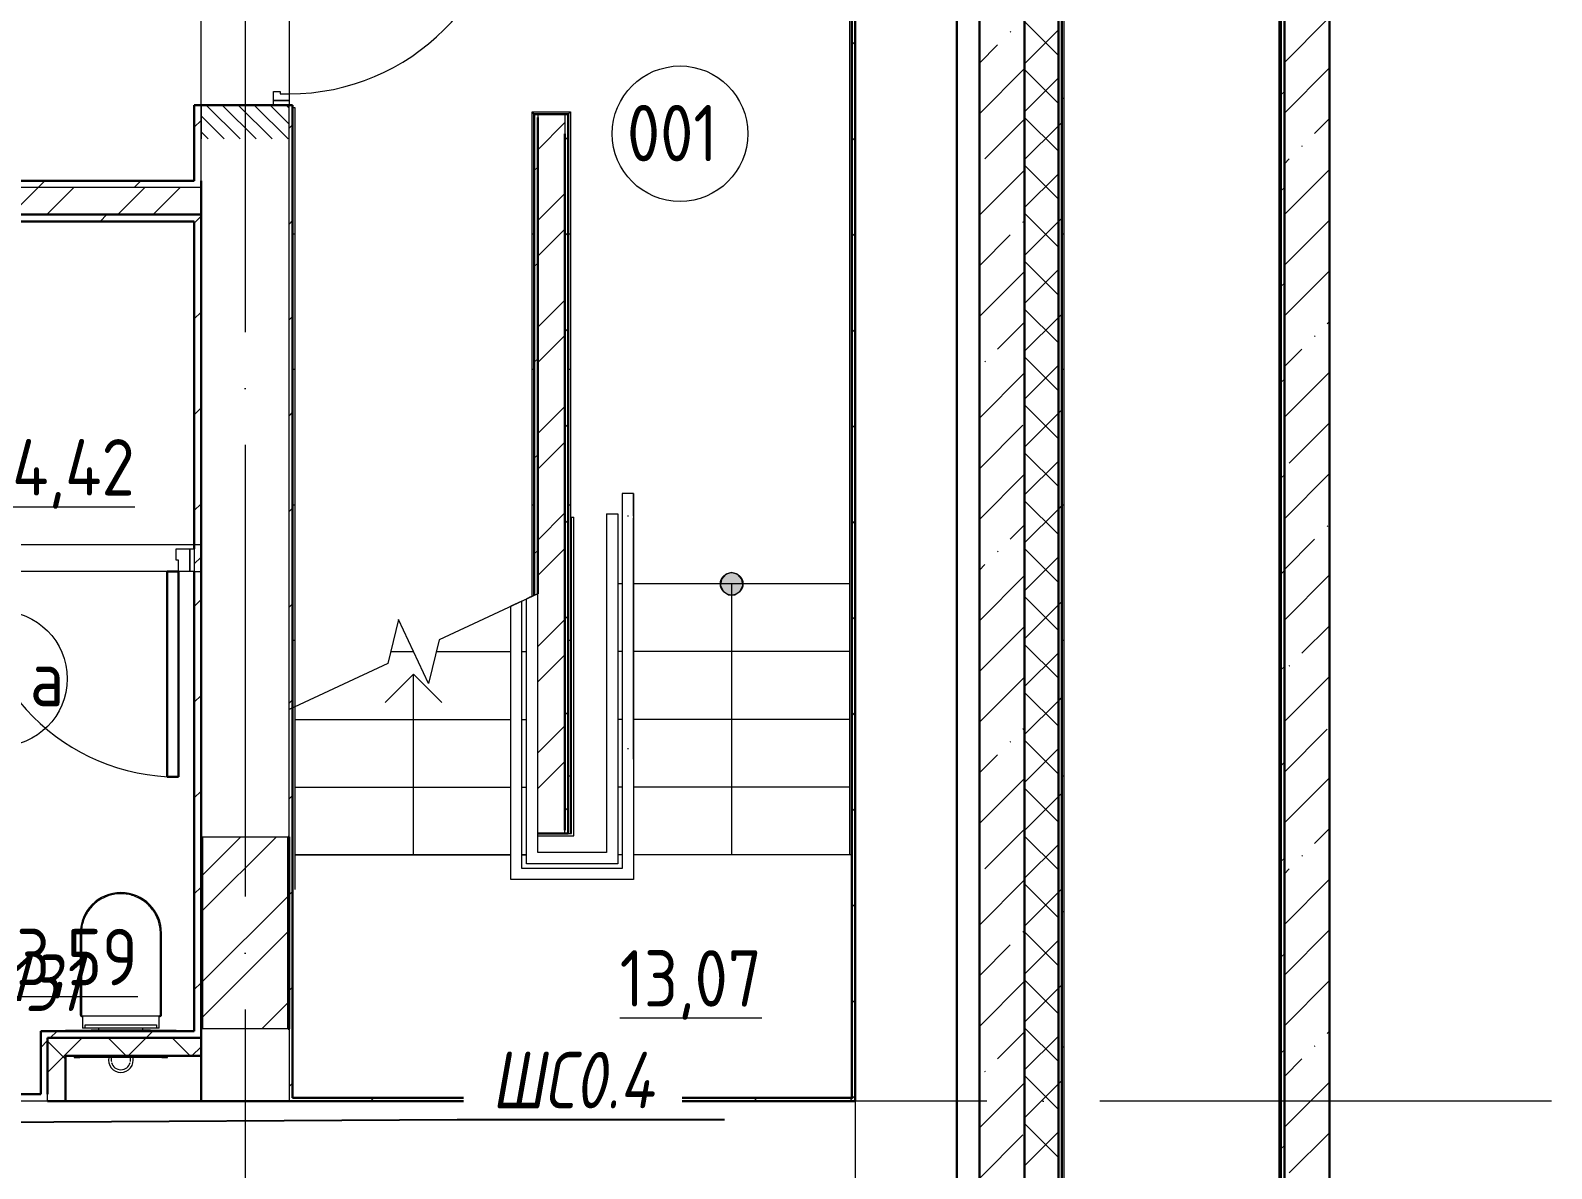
# Model space of a CAD drawing. Header units: millimetres. Extents: x -259793 to 1187961, y -549744 to 43070.
# Drawn here: x -181117 to -174384, y 14263 to 19303 of the extents above; entities that cross this region are included whole.
import ezdxf
from ezdxf import colors
from ezdxf.entities.mleader import LeaderData, LeaderLine
from ezdxf.enums import TextEntityAlignment as Align
from ezdxf.math import Vec2, Vec3

# ---------------------------------------------------------------- set-up
doc = ezdxf.new("R2010")
doc.units = ezdxf.units.MM
doc.linetypes.add('ADSK_Линия сетки', pattern=[25, 20, -2.5, 0, -2.5])
doc.linetypes.add('ADSK_Штриховая_ш2 п1_5', pattern=[4.5, 3, -1.5])
for name, color, linetype, lineweight in [('RC-Выноски', 7, 'Continuous', 0), ('RC-Прочее_оборудование', 5, 'Continuous', 30), ('Двери', 252, 'Continuous', 9), ('Лестницы', 252, 'Continuous', 9), ('Марки помещений', 252, 'Continuous', 20), ('Ограждение', 252, 'Continuous', 9), ('Оси', 252, 'Continuous', 9), ('Перекрытие', 252, 'Continuous', 18), ('Сантехника', 252, 'Continuous', 9), ('Стены внутренние', 7, 'Continuous', 18), ('Стены наружные', 7, 'Continuous', 18), ('Стены штриховка', 7, 'Continuous', 9), ('Стрелки вверх', 7, 'Continuous', 18)]:
    doc.layers.add(name, color=color, linetype=linetype, lineweight=lineweight)
doc.layers.add('RC-Позиционные_обозначения', color=7, linetype='Continuous')
doc.styles.add('GOST Common_2', font='', dxfattribs={"width": 0.9, "height": 250})
doc.styles.add('ISOCPEUR', font='isocpeur.ttf', dxfattribs={"width": 0.9, "height": 350})
doc.styles.add('RubezhCAD', font='', dxfattribs={"oblique": 10})
doc.styles.get("Standard").update_dxf_attribs({"font": ''})
doc.styles.get('GOST Common_2').set_extended_font_data('GOST type B')
doc.styles.get('RubezhCAD').set_extended_font_data('GOST type A')
doc.styles.get('Standard').set_extended_font_data('GOST type B')
pattern_1 = [(0, (-204731, -798.36), (0, 600), []), (90, (-204731, -798.36), (-600, 4e-14), [])]

# ---------------------------------------------------------------- blocks, each defined once
blk = doc.blocks.new('RC-UGO-AM-01')
at = {"layer": 'RC-Прочее_оборудование'}
blk.add_point((0, 0), dxfattribs=at)
blk.add_attdef('PSTN', text='', height=2.5, dxfattribs=at).set_placement((2.323, 2.403), align=Align.BOTTOM_LEFT)
blk.add_wipeout([(4.993, 2.499), (4.993, -2.499), (-4.993, -2.499), (-4.987, 2.499)]).dxf.layer = 'RC-Прочее_оборудование'
blk.add_wipeout([(-4.993, -2.499), (-4.993, 2.499), (4.993, 2.499), (4.993, -2.499)]).dxf.layer = 'RC-Прочее_оборудование'
blk.add_lwpolyline([(-4.993, 2.499), (4.993, 2.499), (4.993, -2.499), (-4.993, -2.499), (-4.993, 2.499)], close=True, dxfattribs=at)
blk.add_lwpolyline([(-4.993, 2.499), (-4.987, 2.499)], dxfattribs=at)
blk.add_lwpolyline([(-4.993, 2.499), (-4.987, 2.499)], dxfattribs=at)
at = {"layer": 'RC-Прочее_оборудование', "ltscale": 100, "style": 'ISOCPEUR', "width": 0.9}
blk.add_text('АМ-1', height=2.5, dxfattribs=at).set_placement((0, 0), align=Align.MIDDLE)
blk = doc.blocks.new('подвал')
at = {"layer": 'Двери', "lineweight": 18, "true_color": 0x636466}
h = blk.add_hatch(dxfattribs=at)
h.set_pattern_fill('FP_1', color=251, angle=-90, style=0, pattern_type=2)
h.set_pattern_definition([(315, (-180166.95, 19506.906), (35.3553, 35.3553), [])])
h.paths.add_polyline_path([(-179972, 18821.9), (-179972, 18971.9), (-180362, 18971.9), (-180362, 18821.9)])
h.paths.add_polyline_path([(-180362, 20041.9), (-179972, 20041.9), (-179972, 20191.9), (-180362, 20191.9)])
at = {"layer": 'Ограждение', "true_color": 0x636466}
h = blk.add_hatch(dxfattribs=at)
h.set_pattern_fill('FP_22', color=251, style=0, pattern_type=2)
h.set_pattern_definition(pattern_1)
h.paths.add_polyline_path([(-175582, 12376.9), (-175582, 22696.9), (-175592, 22686.9), (-175592, 12386.9)])
h = blk.add_hatch(dxfattribs=at)
h.set_pattern_fill('FP_22', color=251, style=0, pattern_type=2)
h.set_pattern_definition(pattern_1)
h.paths.add_polyline_path([(-176542, 13686.9), (-176542, 20561.9), (-176552, 20551.9), (-176552, 13696.9)])
h = blk.add_hatch(dxfattribs=at)
h.set_pattern_fill('FP_22', color=251, style=0, pattern_type=2)
h.set_pattern_definition(pattern_1)
h.paths.add_polyline_path([(-179957, 16302.4), (-179947, 16307.1), (-179947, 18961.9), (-179957, 18961.9), (-179957, 16307.1)])
h = blk.add_hatch(dxfattribs=at)
h.set_pattern_fill('FP_22', color=251, style=0, pattern_type=2)
h.set_pattern_definition(pattern_1)
h.paths.add_polyline_path([(-178897, 16796.7), (-178887, 16801.4), (-178887, 18932), (-178897, 18941.9), (-178897, 16802.7)])
h = blk.add_hatch(dxfattribs=at)
h.set_pattern_fill('FP_22', color=251, style=0, pattern_type=2)
h.set_pattern_definition(pattern_1)
h.paths.add_polyline_path([(-178727, 15746.9), (-178727, 18941.9), (-178737, 18931.9), (-178737, 15746.9)])
at = {"layer": 'Стрелки вверх', "true_color": 0x636466}
h = blk.add_hatch(color=251, dxfattribs=at)
edge = h.paths.add_edge_path()
edge.add_arc((-178013.4, 16851.9), 50, 0, 360)
blk.add_hatch(color=251, dxfattribs=at).paths.add_polyline_path([(-177999.3, 16803.9), (-177975.6, 16819.2), (-177963.9, 16844.8), (-177967.9, 16872.7), (-177986.4, 16894), (-178013.4, 16901.9), (-178040.5, 16894), (-178058.9, 16872.7), (-178062.9, 16844.8), (-178051.2, 16819.2), (-178027.5, 16803.9)])
at = {"layer": 'Двери', "color": 251, "true_color": 0x636466}
for p, q in [((-180042, 19031.9), (-180012, 19031.9)), ((-180042, 18991.9), (-180042, 19031.9)), ((-179972, 18991.9), (-180042, 18991.9)), ((-180042, 18971.9), (-180042, 18991.9)), ((-180042, 18991.9), (-179972, 18991.9)), ((-180012, 19031.9), (-180012, 19021.9)), ((-180012, 19021.9), (-179972, 19021.9)), ((-179972, 19021.9), (-179972, 18991.9)), ((-179972, 18991.9), (-179972, 18971.9)), ((-179972, 18971.9), (-180042, 18971.9)), ((-180472, 17006.9), (-180412, 17006.9)), ((-180472, 16956.9), (-180472, 17006.9)), ((-180412, 17006.9), (-180412, 16906.9)), ((-180412, 16906.9), (-180412, 17006.9)), ((-180412, 17006.9), (-180392, 17006.9)), ((-180392, 17006.9), (-180392, 16906.9)), ((-180462, 16956.9), (-180472, 16956.9)), ((-180462, 16906.9), (-180462, 16956.9)), ((-180412, 16906.9), (-180462, 16906.9)), ((-180392, 16906.9), (-180412, 16906.9))]:
    blk.add_line(p, q, dxfattribs=at)
at = {"layer": 'Двери', "color": 251, "linetype": 'ADSK_Штриховая_ш2 п1_5', "true_color": 0x636466}
for p, q in [((-179972, 18971.9), (-180362, 18971.9)), ((-180362, 18971.9), (-180362, 18821.9)), ((-179972, 18821.9), (-179972, 18971.9))]:
    blk.add_line(p, q, dxfattribs=at)
at = {"layer": 'Двери', "color": 251, "lineweight": 30, "true_color": 0x636466}
for p, q in [((-180512, 15996.9), (-180512, 16906.9)), ((-180512, 16906.9), (-180462, 16906.9)), ((-180462, 16906.9), (-180462, 15996.9)), ((-180462, 15996.9), (-180512, 15996.9))]:
    blk.add_line(p, q, dxfattribs=at)
at = {"layer": 'Двери', "color": 251, "true_color": 0x636466}
for centre, radius, start, end in [((-179972, 19991.9), 970, 270, 0), ((-180462, 16906.9), 910, 180, 270)]:
    blk.add_arc(centre, radius, start, end, dxfattribs=at)
at = {"layer": 'Лестницы', "color": 251, "true_color": 0x636466}
for p, q in [((-178497.4, 16851.9), (-178517.4, 16851.9)), ((-178497.4, 16851.9), (-178517.4, 16851.9)), ((-177492, 16851.9), (-178447.4, 16851.9)), ((-177492, 16851.9), (-178447.4, 16851.9)), ((-178872, 16808.4), (-179308.7, 16604.7)), ((-179488, 16693.5), (-179535.2, 16499.1)), ((-179355.9, 16410.3), (-179488, 16693.5)), ((-179308.7, 16604.7), (-179355.9, 16410.3)), ((-179535.2, 16499.1), (-179972, 16295.4)), ((-179522.4, 16551.9), (-179422, 16551.9)), ((-179522.4, 16551.9), (-179422, 16551.9)), ((-179321.5, 16551.9), (-178991.6, 16551.9)), ((-179321.5, 16551.9), (-178991.6, 16551.9)), ((-178941.6, 16551.9), (-178921.6, 16551.9)), ((-178941.6, 16551.9), (-178921.6, 16551.9)), ((-178497.4, 16551.9), (-178517.4, 16551.9)), ((-178497.4, 16551.9), (-178517.4, 16551.9)), ((-177492, 16551.9), (-178447.4, 16551.9)), ((-177492, 16551.9), (-178447.4, 16551.9)), ((-179947, 16251.9), (-178991.6, 16251.9)), ((-179947, 16251.9), (-178991.6, 16251.9)), ((-178941.6, 16251.9), (-178921.6, 16251.9)), ((-178941.6, 16251.9), (-178921.6, 16251.9)), ((-178497.4, 16251.9), (-178517.4, 16251.9)), ((-178497.4, 16251.9), (-178517.4, 16251.9)), ((-177492, 16251.9), (-178447.4, 16251.9)), ((-177492, 16251.9), (-178447.4, 16251.9)), ((-179947, 15951.9), (-178991.6, 15951.9)), ((-179947, 15951.9), (-178991.6, 15951.9)), ((-178941.6, 15951.9), (-178921.6, 15951.9)), ((-178941.6, 15951.9), (-178921.6, 15951.9)), ((-178497.4, 15951.9), (-178517.4, 15951.9)), ((-178497.4, 15951.9), (-178517.4, 15951.9)), ((-177492, 15951.9), (-178447.4, 15951.9)), ((-177492, 15951.9), (-178447.4, 15951.9)), ((-179947, 15651.9), (-178991.6, 15651.9)), ((-179947, 15651.9), (-178991.6, 15651.9)), ((-178941.6, 15651.9), (-178921.6, 15651.9)), ((-178941.6, 15651.9), (-178921.6, 15651.9))]:
    blk.add_line(p, q, dxfattribs=at)
at = {"layer": 'Марки помещений', "color": 251, "true_color": 0x636466}
for centre in [(-178242, 18845.1), (-181254.2, 16432.2)]:
    blk.add_circle(centre, 300, dxfattribs=at)
at = {"layer": 'Ограждение', "color": 251, "true_color": 0x636466}
for p, q in [((-175592, 22686.9), (-175592, 12386.9)), ((-176542, 13686.9), (-176542, 20561.9)), ((-177492, 20041.9), (-177492, 17151.9)), ((-179957, 18961.9), (-179947, 18961.9)), ((-179947, 18961.9), (-179947, 16307.1)), ((-178897, 18941.9), (-178887, 18931.9)), ((-178897, 16796.7), (-178897, 18941.9)), ((-178887, 18931.9), (-178897, 18941.9)), ((-178897, 18941.9), (-178727, 18941.9)), ((-178737, 18931.9), (-178727, 18941.9)), ((-178727, 18941.9), (-178737, 18931.9)), ((-178727, 18941.9), (-178727, 15746.9)), ((-178497.4, 17251.9), (-178497.4, 17151.4)), ((-178447.4, 17251.9), (-178497.4, 17251.9)), ((-178497.4, 17251.9), (-178497.4, 17151.9)), ((-178470, 17251.9), (-178474.7, 17251.9)), ((-178447.4, 17151.4), (-178447.4, 17251.9)), ((-178447.4, 17251.9), (-178447.4, 17151.9)), ((-178722, 17146.9), (-178712, 17146.9)), ((-178722, 15746.9), (-178722, 17146.9)), ((-178712, 15736.9), (-178712, 17146.9)), ((-178567.4, 17161.9), (-178517.4, 17161.9)), ((-178567.4, 17161.9), (-178567.4, 17151.9)), ((-178567.4, 17151.9), (-178567.4, 15951.9)), ((-178517.4, 17161.9), (-178517.4, 17151.9)), ((-178517.4, 17151.9), (-178517.4, 15951.9)), ((-178497.4, 17151.9), (-178497.4, 15951.9)), ((-178497.4, 17144.5), (-178497.4, 16075.3)), ((-178447.4, 17151.9), (-178447.4, 15951.9)), ((-178447.4, 16075.3), (-178447.4, 17144.5)), ((-177492, 17151.9), (-177492, 15951.9)), ((-178941.6, 16775.9), (-178991.6, 16752.6)), ((-178941.6, 15592.3), (-178941.6, 16775.9)), ((-178872, 16808.4), (-178921.6, 16785.2)), ((-178872, 16808.4), (-178921.6, 16785.2)), ((-178921.6, 15612.3), (-178921.6, 16785.2)), ((-178884.1, 16802.7), (-178909.1, 16791.1)), ((-178871.6, 16808.4), (-178872, 16808.4)), ((-178871.6, 16808.4), (-178872, 16808.4)), ((-178871.6, 15662.3), (-178871.6, 16808.4)), ((-178991.6, 15542.3), (-178991.6, 16752.6)), ((-179947, 16307.1), (-179957, 16302.4)), ((-179947, 16307.1), (-179947, 15498.1)), ((-178469.7, 16120.9), (-178475, 16120.9)), ((-178567.4, 15951.9), (-178567.4, 15662.3)), ((-178517.4, 15951.9), (-178517.4, 15612.3)), ((-178497.4, 15951.9), (-178497.4, 15592.3)), ((-178447.4, 15951.9), (-178447.4, 15542.3)), ((-177492, 15951.9), (-177492, 15651.9)), ((-178871.6, 15736.9), (-178712, 15736.9)), ((-178737, 15746.9), (-178722, 15746.9)), ((-178567.4, 15662.3), (-178871.6, 15662.3)), ((-178497.4, 15592.3), (-178941.6, 15592.3)), ((-178517.4, 15612.3), (-178921.6, 15612.3)), ((-178447.4, 15542.3), (-178991.6, 15542.3))]:
    blk.add_line(p, q, dxfattribs=at)
blk.add_open_spline([(-178470.4, 17151.9), (-178471, 17151.9), (-178472.4, 17151.9), (-178473.7, 17151.9), (-178474.3, 17151.9)], degree=3, dxfattribs=at)
at = {"layer": 'Оси', "color": 251, "linetype": 'ADSK_Линия сетки', "ltscale": 100, "true_color": 0x636466}
for p, q in [((-180167, 29967.6), (-180167, 10061.9)), ((-177467, 29967.6), (-177467, 10061.9)), ((-174384.1, 14561.9), (-244527.8, 14561.9))]:
    blk.add_line(p, q, dxfattribs=at)
at = {"layer": 'Перекрытие', "color": 251, "true_color": 0x636466}
for p, q in [((-180362, 18971.9), (-180362, 20041.9)), ((-181442, 17026.9), (-180392, 17026.9)), ((-180512, 16906.9), (-181372, 16906.9)), ((-178991.6, 15651.9), (-179947, 15651.9)), ((-178921.6, 15651.9), (-178941.6, 15651.9)), ((-178497.4, 15651.9), (-178517.4, 15651.9)), ((-177482, 15651.9), (-178447.4, 15651.9))]:
    blk.add_line(p, q, dxfattribs=at)
at = {"layer": 'Сантехника', "color": 251, "true_color": 0x636466}
for p, q in [((-180897, 15304.9), (-180897, 14944.9)), ((-180892, 15304.9), (-180892, 14944.9)), ((-180542, 14944.9), (-180542, 15304.9)), ((-180537, 14944.9), (-180537, 15304.9)), ((-180887, 14939.9), (-180547, 14939.9)), ((-180887, 14934.9), (-180887, 14884.9)), ((-180875.2, 14884.9), (-180887, 14884.9)), ((-180875.2, 14899.9), (-180558.7, 14899.9)), ((-180875.2, 14884.9), (-180875.2, 14899.9)), ((-180558.7, 14884.9), (-180875.2, 14884.9)), ((-180558.7, 14899.9), (-180558.7, 14884.9)), ((-180547, 14884.9), (-180558.7, 14884.9)), ((-180547, 14884.9), (-180547, 14934.9))]:
    blk.add_line(p, q, dxfattribs=at)
at = {"layer": 'Сантехника', "color": 251, "lineweight": 9, "true_color": 0x636466}
for p, q in [((-180814, 14877.9), (-180814, 14884.9)), ((-180620, 14877.9), (-180620, 14884.9)), ((-180932, 14874.9), (-180962, 14874.9)), ((-180962, 14874.9), (-180962, 14871.9)), ((-180960.5, 14871.9), (-180960.5, 14873.4)), ((-180960.5, 14873.4), (-180933.5, 14873.4)), ((-180934.5, 14872.4), (-180959.5, 14872.4)), ((-180933.5, 14873.4), (-180933.5, 14871.9)), ((-180502, 14874.9), (-180932, 14874.9)), ((-180932, 14874.9), (-180932, 14871.9)), ((-180932, 14871.9), (-180932, 14874.9)), ((-180922.8, 14874.9), (-180923.7, 14874.9)), ((-180847.9, 14877.9), (-180586, 14877.9)), ((-180847.9, 14874.9), (-180847.9, 14877.9)), ((-180586, 14874.9), (-180586, 14877.9)), ((-180510.2, 14874.9), (-180511.1, 14874.9)), ((-180502, 14871.9), (-180502, 14874.9)), ((-180472, 14874.9), (-180502, 14874.9)), ((-180502, 14874.9), (-180502, 14871.9)), ((-180500.5, 14871.9), (-180500.5, 14873.4)), ((-180500.5, 14873.4), (-180473.5, 14873.4)), ((-180474.5, 14872.4), (-180499.5, 14872.4)), ((-180473.5, 14873.4), (-180473.5, 14871.9)), ((-180472, 14871.9), (-180472, 14874.9)), ((-180923.7, 14761.9), (-180923.7, 14754.9)), ((-180923.7, 14754.9), (-180898.7, 14754.9)), ((-180535.2, 14754.9), (-180898.7, 14754.9)), ((-180535.2, 14754.9), (-180510.2, 14754.9)), ((-180510.2, 14754.9), (-180510.2, 14761.9))]:
    blk.add_line(p, q, dxfattribs=at)
at = {"layer": 'Сантехника', "color": 251, "true_color": 0x636466, "flags": 128}
for points in [[(-180542, 15304.9), (-180542.1, 15311.9), (-180542.5, 15318.9), (-180543.2, 15325.9), (-180544.2, 15332.8), (-180545.4, 15339.7), (-180547, 15346.5), (-180548.8, 15353.3), (-180550.8, 15360), (-180553.2, 15366.6), (-180555.8, 15373.1), (-180558.6, 15379.4), (-180561.7, 15385.7), (-180565.1, 15391.9), (-180568.7, 15397.9), (-180572.5, 15403.7), (-180576.6, 15409.4), (-180580.9, 15414.9), (-180585.4, 15420.3), (-180590.1, 15425.5), (-180595, 15430.4), (-180600.1, 15435.2), (-180605.4, 15439.8), (-180610.9, 15444.1), (-180616.6, 15448.3), (-180622.4, 15452.2), (-180628.4, 15455.8), (-180634.5, 15459.2), (-180640.7, 15462.4), (-180647.1, 15465.3), (-180653.5, 15468), (-180660.1, 15470.4), (-180666.8, 15472.6), (-180673.5, 15474.4), (-180680.3, 15476), (-180687.2, 15477.4), (-180694.1, 15478.4), (-180701.1, 15479.2), (-180708.1, 15479.7), (-180715.1, 15479.9), (-180722.1, 15479.8), (-180729.1, 15479.5), (-180736, 15478.9), (-180743, 15478), (-180749.9, 15476.8), (-180756.7, 15475.3), (-180763.5, 15473.6), (-180770.2, 15471.6), (-180776.8, 15469.3), (-180783.4, 15466.8), (-180789.8, 15464), (-180796.1, 15461), (-180802.3, 15457.7), (-180808.3, 15454.2), (-180814.2, 15450.4), (-180819.9, 15446.4), (-180825.5, 15442.2), (-180830.9, 15437.7), (-180836.1, 15433), (-180841.2, 15428.2), (-180846, 15423.1), (-180850.6, 15417.9), (-180855, 15412.4), (-180859.2, 15406.8), (-180863.2, 15401), (-180866.9, 15395.1), (-180870.4, 15389), (-180873.6, 15382.8), (-180876.6, 15376.5), (-180879.4, 15370.1), (-180881.8, 15363.5), (-180884.1, 15356.9), (-180886, 15350.2), (-180887.7, 15343.4), (-180889.1, 15336.5), (-180890.2, 15329.6), (-180891, 15322.7), (-180891.6, 15315.7), (-180891.9, 15308.7), (-180892, 15304.9)], [(-180892, 14944.9), (-180891.9, 14944.7), (-180891.9, 14944.5), (-180891.9, 14944.3), (-180891.9, 14944.1), (-180891.9, 14943.9), (-180891.8, 14943.7), (-180891.8, 14943.5), (-180891.7, 14943.3), (-180891.6, 14943.1), (-180891.6, 14943), (-180891.5, 14942.8), (-180891.4, 14942.6), (-180891.3, 14942.4), (-180891.2, 14942.2), (-180891.1, 14942.1), (-180891, 14941.9), (-180890.8, 14941.8), (-180890.7, 14941.6), (-180890.6, 14941.5), (-180890.4, 14941.3), (-180890.3, 14941.2), (-180890.1, 14941.1), (-180890, 14940.9), (-180889.8, 14940.8), (-180889.7, 14940.7), (-180889.5, 14940.6), (-180889.3, 14940.5), (-180889.1, 14940.4), (-180888.9, 14940.3), (-180888.8, 14940.2), (-180888.6, 14940.2), (-180888.4, 14940.1), (-180888.2, 14940.1), (-180888, 14940), (-180887.8, 14940), (-180887.6, 14939.9), (-180887.4, 14939.9), (-180887.2, 14939.9), (-180887, 14939.9), (-180887, 14939.9)], [(-180547, 14939.9), (-180546.8, 14939.9), (-180546.6, 14939.9), (-180546.4, 14939.9), (-180546.2, 14940), (-180546, 14940), (-180545.8, 14940), (-180545.6, 14940.1), (-180545.4, 14940.2), (-180545.2, 14940.2), (-180545, 14940.3), (-180544.8, 14940.4), (-180544.6, 14940.5), (-180544.5, 14940.6), (-180544.3, 14940.7), (-180544.1, 14940.8), (-180544, 14940.9), (-180543.8, 14941), (-180543.7, 14941.1), (-180543.5, 14941.3), (-180543.4, 14941.4), (-180543.2, 14941.6), (-180543.1, 14941.7), (-180543, 14941.9), (-180542.9, 14942), (-180542.7, 14942.2), (-180542.6, 14942.4), (-180542.5, 14942.5), (-180542.4, 14942.7), (-180542.4, 14942.9), (-180542.3, 14943.1), (-180542.2, 14943.3), (-180542.2, 14943.5), (-180542.1, 14943.7), (-180542.1, 14943.9), (-180542, 14944.1), (-180542, 14944.3), (-180542, 14944.5), (-180542, 14944.7), (-180542, 14944.9), (-180542, 14944.9)]]:
    blk.add_lwpolyline(points, dxfattribs=at)
at = {"layer": 'Сантехника', "color": 251, "lineweight": 9, "true_color": 0x636466, "flags": 128}
for points in [[(-180759.7, 14753.8), (-180759.7, 14752.7), (-180759.7, 14751.6), (-180759.7, 14750.6), (-180759.7, 14749.7), (-180759.7, 14748.8), (-180759.7, 14748), (-180759.7, 14747.2), (-180759.7, 14746.5), (-180759.7, 14745.9), (-180759.7, 14745.3), (-180759.7, 14744.9), (-180759.7, 14744.5), (-180759.7, 14744.1), (-180759.7, 14743.8), (-180759.7, 14743.6), (-180759.7, 14743.5), (-180759.7, 14743.5), (-180759.7, 14743.5)], [(-180674.3, 14743.5), (-180674.3, 14743.5), (-180674.3, 14743.6), (-180674.3, 14743.8), (-180674.3, 14744), (-180674.3, 14744.4), (-180674.3, 14744.7), (-180674.3, 14745.2), (-180674.3, 14745.7), (-180674.3, 14746.3), (-180674.3, 14747), (-180674.3, 14747.7), (-180674.3, 14748.5), (-180674.3, 14749.4), (-180674.3, 14750.3), (-180674.3, 14751.3), (-180674.3, 14752.4), (-180674.3, 14753.5), (-180674.3, 14754.6)]]:
    blk.add_lwpolyline(points, dxfattribs=at)
at = {"layer": 'Сантехника', "color": 251, "true_color": 0x636466}
for centre, radius, start, end in [((-180717, 15304.9), 180, 0, 180), ((-180717, 15304.9), 175, 179.09224, 180), ((-180717, 15304.9), 175, 179.09224, 180), ((-180717, 15304.9), 175, 0, 0.90776), ((-180717, 15304.9), 175, 0, 0.90776), ((-180887, 14944.9), 10, 180, 270), ((-180887, 14944.9), 5, 180, 210), ((-180887, 14944.9), 5, 180, 210), ((-180887, 14944.9), 5, 195, 210), ((-180887, 14944.9), 5, 240, 270), ((-180887, 14944.9), 5, 240, 270), ((-180887, 14944.9), 5, 240, 270), ((-180547, 14944.9), 10, 270, 0), ((-180547, 14944.9), 5, 270, 300), ((-180547, 14944.9), 5, 270, 300), ((-180547, 14944.9), 5, 270, 300), ((-180547, 14944.9), 5, 330, 0), ((-180547, 14944.9), 5, 330, 0), ((-180547, 14944.9), 5, 330, 345)]:
    blk.add_arc(centre, radius, start, end, dxfattribs=at)
at = {"layer": 'Сантехника', "color": 251, "lineweight": 9, "true_color": 0x636466}
for radius, start, end in [(55, 167.97419, 270), (42.7, 175.80244, 177.75826), (55, 270, 12.02581), (42.7, 180, 182.08277), (42.7, 180, 189.13011), (42.7, 195, 270), (42.7, 270, 345), (42.7, 350.50138, 2.75716), (42.7, 357.46619, 0)]:
    blk.add_arc((-180717, 14743.5), radius, start, end, dxfattribs=at)
for points, knots in [([(-180932, 14874.9), (-180931.9, 14874.8), (-180931.9, 14874.8), (-180931.9, 14874.7), (-180931.8, 14874.7), (-180931.8, 14874.6), (-180931.7, 14874.5), (-180931.6, 14874.4), (-180931.5, 14874.3), (-180931.4, 14874.2), (-180931.3, 14874), (-180931.2, 14873.9), (-180931.1, 14873.8), (-180931, 14873.7), (-180930.9, 14873.5), (-180930.8, 14873.4), (-180930.6, 14873.2), (-180930.5, 14873.1), (-180930.3, 14872.9), (-180930, 14872.5), (-180929.7, 14872.2), (-180929.5, 14872)], [0, 0, 0, 0, 0.0714286, 0.1071429, 0.1428571, 0.1785714, 0.2142857, 0.25, 0.2857143, 0.3214286, 0.3571429, 0.3928571, 0.4285714, 0.4642857, 0.5, 0.5357143, 0.5714286, 0.6071429, 0.6428571, 0.7142857, 0.8571429, 0.8571429, 0.8571429, 0.8571429]), ([(-180504.4, 14872), (-180504.2, 14872.2), (-180503.9, 14872.5), (-180503.6, 14872.9), (-180503.4, 14873.1), (-180503.3, 14873.2), (-180503.1, 14873.4), (-180503, 14873.5), (-180502.9, 14873.7), (-180502.8, 14873.8), (-180502.7, 14873.9), (-180502.6, 14874), (-180502.5, 14874.2), (-180502.4, 14874.3), (-180502.3, 14874.4), (-180502.2, 14874.5), (-180502.1, 14874.6), (-180502.1, 14874.7), (-180502, 14874.7), (-180502, 14874.8), (-180502, 14874.8), (-180502, 14874.9)], [0.1428571, 0.1428571, 0.1428571, 0.1428571, 0.2857143, 0.3571429, 0.3928571, 0.4285714, 0.4642857, 0.5, 0.5357143, 0.5714286, 0.6071429, 0.6428571, 0.6785714, 0.7142857, 0.75, 0.7857143, 0.8214286, 0.8571429, 0.8928571, 0.9285714, 1, 1, 1, 1])]:
    blk.add_open_spline(points, degree=3, knots=knots, dxfattribs=at)
at = {"layer": 'Стены внутренние', "color": 251, "lineweight": 30, "true_color": 0x636466}
blk.add_line((-176567, 13711.9), (-176567, 20536.9), dxfattribs=at)
at = {"layer": 'Стены внутренние', "color": 251, "linetype": 'Continuous', "lineweight": 9, "true_color": 0x636466}
for p, q in [((-176567, 19191.6), (-176717, 19341.6)), ((-176717, 19154.6), (-176567, 19304.6)), ((-176567, 18979.5), (-176717, 19129.5)), ((-176717, 18942.5), (-176567, 19092.5)), ((-176567, 18767.3), (-176717, 18917.3)), ((-176717, 18730.4), (-176567, 18880.4)), ((-176567, 18555.2), (-176717, 18705.2)), ((-176717, 18518.2), (-176567, 18668.2)), ((-176567, 18343.1), (-176717, 18493.1)), ((-176717, 18306.1), (-176567, 18456.1)), ((-176567, 18130.9), (-176717, 18280.9)), ((-176717, 18094), (-176567, 18244)), ((-176567, 17918.8), (-176717, 18068.8)), ((-176717, 17881.9), (-176567, 18031.9)), ((-176567, 17706.7), (-176717, 17856.7)), ((-176717, 17669.7), (-176567, 17819.7)), ((-176567, 17494.5), (-176717, 17644.5)), ((-176717, 17457.6), (-176567, 17607.6)), ((-176567, 17282.4), (-176717, 17432.4)), ((-176717, 17245.5), (-176567, 17395.5)), ((-176567, 17070.3), (-176717, 17220.3)), ((-176717, 17033.3), (-176567, 17183.3)), ((-176567, 16858.1), (-176717, 17008.1)), ((-176717, 16821.2), (-176567, 16971.2)), ((-176567, 16646), (-176717, 16796)), ((-176717, 16609.1), (-176567, 16759.1)), ((-176567, 16433.9), (-176717, 16583.9)), ((-176717, 16396.9), (-176567, 16546.9)), ((-176567, 16221.7), (-176717, 16371.7)), ((-176717, 16184.8), (-176567, 16334.8)), ((-176567, 16009.6), (-176717, 16159.6)), ((-176717, 15972.7), (-176567, 16122.7)), ((-176567, 15797.5), (-176717, 15947.5)), ((-176717, 15760.5), (-176567, 15910.5)), ((-176567, 15585.3), (-176717, 15735.3)), ((-176717, 15548.4), (-176567, 15698.4)), ((-176567, 15373.2), (-176717, 15523.2)), ((-176717, 15336.3), (-176567, 15486.3)), ((-176567, 15161.1), (-176717, 15311.1)), ((-176717, 15124.1), (-176567, 15274.1)), ((-176567, 14948.9), (-176717, 15098.9)), ((-176717, 14912), (-176567, 15062)), ((-176567, 14736.8), (-176717, 14886.8)), ((-176717, 14699.9), (-176567, 14849.9)), ((-176567, 14524.7), (-176717, 14674.7)), ((-176717, 14487.7), (-176567, 14637.7)), ((-176567, 14312.5), (-176717, 14462.5)), ((-176717, 14275.6), (-176567, 14425.6))]:
    blk.add_line(p, q, dxfattribs=at)
at = {"layer": 'Стены наружные', "color": 251, "lineweight": 30, "true_color": 0x636466}
for p, q in [((-175367, 12111.9), (-175367, 22911.9)), ((-175582, 22696.9), (-175582, 12376.9)), ((-175567, 22711.9), (-175567, 12361.9)), ((-176552, 13696.9), (-176552, 20551.9)), ((-177017, 14111.9), (-177017, 20386.9)), ((-176717, 13861.9), (-176717, 20386.9)), ((-176917, 20136.9), (-176917, 14111.9)), ((-177467, 14561.9), (-177467, 20066.9)), ((-177482, 20051.9), (-177482, 14576.9)), ((-179957, 18971.9), (-180392, 18971.9)), ((-180392, 18971.9), (-180392, 18636.9)), ((-179957, 14576.9), (-179957, 18971.9)), ((-178737, 18931.9), (-178887, 18931.9)), ((-178887, 18931.9), (-178887, 16801.4)), ((-178737, 15746.9), (-178737, 18931.9)), ((-178872, 18916.9), (-178872, 16808.2)), ((-178752, 15761.9), (-178752, 18844.3)), ((-180392, 18636.9), (-182162, 18636.9)), ((-180362, 14561.9), (-180362, 18636.9)), ((-183387, 18486.9), (-180362, 18486.9)), ((-183357, 18456.9), (-180392, 18456.9)), ((-180392, 18456.9), (-180392, 17006.9)), ((-180392, 16906.9), (-180392, 14871.9)), ((-180362, 15731.9), (-180357, 15731.9)), ((-180357, 15731.9), (-180357, 14881.9)), ((-179977, 15731.9), (-179972, 15731.9)), ((-179977, 14881.9), (-179977, 15731.9)), ((-179972, 15731.9), (-179972, 14881.9)), ((-178871.6, 15746.9), (-178737, 15746.9)), ((-180357, 14881.9), (-180362, 14881.9)), ((-179972, 14881.9), (-179977, 14881.9)), ((-180392, 14871.9), (-181072, 14871.9)), ((-181072, 14871.9), (-181072, 14591.9)), ((-180362, 14841.9), (-181042, 14841.9)), ((-181042, 14841.9), (-181042, 14591.9)), ((-180962, 14761.9), (-180362, 14761.9)), ((-180962, 14561.9), (-180962, 14761.9)), ((-181072, 14591.9), (-182032, 14591.9)), ((-181042, 14561.9), (-177467, 14561.9)), ((-179972, 14561.9), (-177467, 14561.9)), ((-177482, 14576.9), (-179957, 14576.9))]:
    blk.add_line(p, q, dxfattribs=at)
at = {"layer": 'Стены наружные', "color": 251, "true_color": 0x636466}
for p, q in [((-179972, 19991.9), (-179972, 19021.9)), ((-180362, 18636.9), (-180362, 18971.9)), ((-179972, 15731.9), (-179972, 18971.9)), ((-180357, 15731.9), (-179977, 15731.9)), ((-179977, 14881.9), (-180357, 14881.9)), ((-179972, 14881.9), (-179972, 14561.9)), ((-181042, 14561.9), (-182062, 14561.9))]:
    blk.add_line(p, q, dxfattribs=at)
at = {"layer": 'Стены наружные', "color": 251, "linetype": 'Continuous', "lineweight": 9, "true_color": 0x636466}
for p, q in [((-175567, 19160.9), (-175376.8, 19351.1)), ((-176779.9, 19295), (-176777.6, 19297.3)), ((-177482, 19238.2), (-177467, 19253.2)), ((-176917, 19157.9), (-176836.1, 19238.8)), ((-176917, 18933.4), (-176717, 19133.4)), ((-175567, 18936.4), (-175367, 19136.4)), ((-175582, 19016.9), (-175567, 19031.9)), ((-178872, 18931.6), (-178871.7, 18931.9)), ((-180392, 18873.8), (-180362, 18903.8)), ((-179972, 18869.5), (-179957, 18884.5)), ((-178871.9, 18774.5), (-178752, 18894.5)), ((-176892.2, 18733.7), (-176717, 18908.9)), ((-176567, 18880.4), (-176552, 18895.4)), ((-175432.9, 18845.9), (-175367, 18911.9)), ((-178752, 18816.7), (-178737, 18831.7)), ((-177482, 18813.9), (-177467, 18828.9)), ((-175489, 18789.8), (-175486.6, 18792.2)), ((-175567, 18711.9), (-175545.1, 18733.7)), ((-178887, 18681.7), (-178872, 18696.7)), ((-176917, 18484.4), (-176717, 18684.4)), ((-175567, 18487.4), (-175367, 18687.4)), ((-181202.5, 18486.9), (-181082.5, 18606.9)), ((-181083.1, 18606.9), (-181053.1, 18636.9)), ((-181045.4, 18486.9), (-180925.4, 18606.9)), ((-180731.1, 18486.9), (-180611.1, 18606.9)), ((-180658.8, 18606.9), (-180628.8, 18636.9)), ((-180573.9, 18486.9), (-180453.9, 18606.9)), ((-175582, 18592.6), (-175567, 18607.6)), ((-178871.9, 18460.2), (-178752, 18580.2)), ((-180808.8, 18456.9), (-180778.8, 18486.9)), ((-180392, 18449.5), (-180362, 18479.5)), ((-179972, 18445.2), (-179957, 18460.2)), ((-176723.8, 18453.1), (-176721.4, 18455.4)), ((-176567, 18456.1), (-176552, 18471.1)), ((-175567, 18262.9), (-175367, 18462.9)), ((-178871.9, 18303.1), (-178752, 18423)), ((-178752, 18392.4), (-178737, 18407.4)), ((-177482, 18389.6), (-177467, 18404.6)), ((-176917, 18259.9), (-176779.9, 18396.9)), ((-178887, 18257.4), (-178872, 18272.4)), ((-176917, 18035.4), (-176717, 18235.4)), ((-175582, 18168.3), (-175567, 18183.3)), ((-175567, 18038.4), (-175367, 18238.4)), ((-180392, 18025.2), (-180362, 18055.2)), ((-178871.8, 17988.8), (-178752, 18108.7)), ((-176567, 18031.9), (-176552, 18046.9)), ((-179972, 18021), (-179957, 18036)), ((-178752, 17968.2), (-178737, 17983.2)), ((-177482, 17965.4), (-177467, 17980.4)), ((-176836.1, 17891.8), (-176717, 18010.9)), ((-175376.8, 18004), (-175367, 18013.9)), ((-178871.8, 17831.7), (-178752, 17951.6)), ((-175432.9, 17947.9), (-175430.5, 17950.3)), ((-178887, 17833.2), (-178872, 17848.2)), ((-175567, 17813.9), (-175489, 17891.8)), ((-176917, 17586.4), (-176717, 17786.4)), ((-176892.2, 17835.7), (-176889.8, 17838)), ((-175567, 17589.4), (-175367, 17789.4)), ((-175582, 17744.1), (-175567, 17759.1)), ((-180392, 17601), (-180362, 17631)), ((-179972, 17596.7), (-179957, 17611.7)), ((-178871.8, 17517.4), (-178752, 17637.2)), ((-176567, 17607.6), (-176552, 17622.6)), ((-178752, 17543.9), (-178737, 17558.9)), ((-177482, 17541.1), (-177467, 17556.1)), ((-176917, 17361.9), (-176723.8, 17555)), ((-175545.1, 17386.7), (-175367, 17564.8)), ((-178871.8, 17360.3), (-178752, 17480.1)), ((-178887, 17408.9), (-178872, 17423.9)), ((-176917, 17137.4), (-176717, 17337.4)), ((-175582, 17319.8), (-175567, 17334.8)), ((-175567, 17140.3), (-175367, 17340.3)), ((-180392, 17176.7), (-180362, 17206.7)), ((-179972, 17172.4), (-179957, 17187.4)), ((-176567, 17183.3), (-176552, 17198.3)), ((-178871.7, 17046), (-178752, 17165.8)), ((-178752, 17119.6), (-178737, 17134.6)), ((-177482, 17116.9), (-177467, 17131.9)), ((-176779.9, 17049.9), (-176717, 17112.9)), ((-175376.8, 17106), (-175374.4, 17108.4)), ((-175567, 16915.8), (-175432.9, 17049.9)), ((-180392, 16940.2), (-180362, 16970.2)), ((-178887, 16984.6), (-178872, 16999.6)), ((-178871.7, 16888.9), (-178752, 17008.6)), ((-176836.1, 16993.8), (-176833.7, 16996.1)), ((-176917, 16912.9), (-176892.2, 16937.6)), ((-175582, 16895.5), (-175567, 16910.5)), ((-176917, 16688.4), (-176717, 16888.4)), ((-175567, 16691.3), (-175367, 16891.3)), ((-180392, 16752.4), (-180362, 16782.4)), ((-176567, 16759.1), (-176552, 16774.1)), ((-179972, 16748.2), (-179957, 16763.2)), ((-178752, 16695.4), (-178737, 16710.4)), ((-177482, 16692.6), (-177467, 16707.6)), ((-178871.7, 16574.6), (-178752, 16694.3)), ((-176917, 16463.9), (-176717, 16663.9)), ((-175489, 16544.8), (-175367, 16666.8)), ((-178871.6, 16417.5), (-178752, 16537.2)), ((-176917, 16239.4), (-176717, 16439.4)), ((-175582, 16471.3), (-175567, 16486.3)), ((-175567, 16242.3), (-175367, 16442.3)), ((-175545.1, 16488.6), (-175542.8, 16491)), ((-180392, 16328.2), (-180362, 16358.2)), ((-179972, 16323.9), (-179957, 16338.9)), ((-176567, 16334.8), (-176552, 16349.8)), ((-178752, 16271.1), (-178737, 16286.1)), ((-177482, 16268.3), (-177467, 16283.3)), ((-178871.6, 16103.2), (-178752, 16222.9)), ((-176723.8, 16208), (-176717, 16214.8)), ((-175567, 16017.8), (-175376.8, 16208)), ((-176917, 16014.8), (-176836.1, 16095.7)), ((-176779.9, 16151.9), (-176777.6, 16154.2)), ((-178871.6, 15946.1), (-178752, 16065.7)), ((-175582, 16047), (-175567, 16062)), ((-176917, 15790.3), (-176717, 15990.3)), ((-175567, 15793.3), (-175367, 15993.3)), ((-180392, 15903.9), (-180362, 15933.9)), ((-179972, 15899.6), (-179957, 15914.6)), ((-176567, 15910.5), (-176552, 15925.5)), ((-178752, 15846.9), (-178737, 15861.9)), ((-177482, 15844.1), (-177467, 15859.1)), ((-176892.2, 15590.6), (-176717, 15765.8)), ((-175432.9, 15702.9), (-175367, 15768.8)), ((-180357, 15560.8), (-180185.8, 15731.9)), ((-180357, 15403.6), (-180028.7, 15731.9)), ((-178756.4, 15746.9), (-178752, 15751.4)), ((-175582, 15622.7), (-175567, 15637.7)), ((-175489, 15646.7), (-175486.6, 15649.1)), ((-175567, 15568.8), (-175545.1, 15590.6)), ((-180392, 15479.6), (-180362, 15509.6)), ((-179972, 15475.4), (-179957, 15490.4)), ((-176917, 15341.3), (-176717, 15541.3)), ((-176567, 15486.3), (-176552, 15501.3)), ((-175567, 15344.3), (-175367, 15544.3)), ((-180357, 15089.3), (-179977, 15469.3)), ((-177482, 15419.8), (-177467, 15434.8)), ((-180357, 14932.2), (-179977, 15312.2)), ((-176723.8, 15310), (-176721.4, 15312.3)), ((-175567, 15119.8), (-175367, 15319.8)), ((-176917, 15116.8), (-176779.9, 15253.8)), ((-175582, 15198.5), (-175567, 15213.5)), ((-180392, 15055.4), (-180362, 15085.4)), ((-176917, 14892.3), (-176717, 15092.3)), ((-175567, 14895.3), (-175367, 15095.3)), ((-179972, 15051.1), (-179957, 15066.1)), ((-176567, 15062), (-176552, 15077)), ((-180092.9, 14881.9), (-179977, 14997.9)), ((-177482, 14995.5), (-177467, 15010.5)), ((-181072, 14799.6), (-181042, 14829.6)), ((-180962, 14747.8), (-181042, 14827.8)), ((-181029.7, 14841.9), (-180999.7, 14871.9)), ((-180962, 14768.2), (-180888.3, 14841.9)), ((-180693.3, 14761.9), (-180773.3, 14841.9)), ((-180685.4, 14761.9), (-180605.4, 14841.9)), ((-180605.4, 14841.9), (-180575.4, 14871.9)), ((-180410.4, 14761.9), (-180490.4, 14841.9)), ((-176836.1, 14748.7), (-176717, 14867.8)), ((-175376.8, 14861), (-175367, 14870.8)), ((-181042, 14688.2), (-180962, 14768.2)), ((-180402.6, 14761.9), (-180362, 14802.5)), ((-175582, 14774.2), (-175567, 14789.2)), ((-175567, 14670.8), (-175489, 14748.7)), ((-175432.9, 14804.8), (-175430.5, 14807.2)), ((-176892.2, 14692.6), (-176889.8, 14694.9)), ((-179972, 14626.9), (-179957, 14641.9)), ((-176917, 14443.3), (-176717, 14643.3)), ((-176567, 14637.7), (-176552, 14652.7)), ((-175567, 14446.3), (-175367, 14646.3)), ((-179612.6, 14561.9), (-179597.6, 14576.9)), ((-179188.4, 14561.9), (-179173.4, 14576.9)), ((-178764.1, 14561.9), (-178749.1, 14576.9)), ((-178339.8, 14561.9), (-178324.8, 14576.9)), ((-177915.6, 14561.9), (-177900.6, 14576.9)), ((-177491.3, 14561.9), (-177476.3, 14576.9)), ((-177476.3, 14576.9), (-177467, 14586.3)), ((-176917, 14218.8), (-176723.8, 14411.9)), ((-175545.1, 14243.6), (-175367, 14421.8)), ((-175582, 14349.9), (-175567, 14364.9))]:
    blk.add_line(p, q, dxfattribs=at)
at = {"layer": 'Стены штриховка', "color": 251, "true_color": 0x636466}
for p, q in [((-178872, 18931.9), (-178872, 18916.9)), ((-178752, 18931.9), (-178752, 18844.3)), ((-180362, 18606.9), (-182162, 18606.9)), ((-180392, 17026.9), (-180362, 17026.9)), ((-180392, 16906.9), (-180362, 16906.9)), ((-178752, 15746.9), (-178752, 15761.9)), ((-181042, 14561.9), (-181042, 14591.9))]:
    blk.add_line(p, q, dxfattribs=at)
at = {"layer": 'Стрелки вверх', "color": 251, "true_color": 0x636466}
for p, q in [((-178013.4, 16901.9), (-178040.5, 16894)), ((-177986.4, 16894), (-178013.4, 16901.9)), ((-178058.9, 16872.7), (-178062.9, 16844.8)), ((-178062.9, 16844.8), (-178051.2, 16819.2)), ((-178040.5, 16894), (-178058.9, 16872.7)), ((-178013.4, 16851.9), (-178013.4, 16551.9)), ((-177967.9, 16872.7), (-177986.4, 16894)), ((-177975.6, 16819.2), (-177963.9, 16844.8)), ((-177963.9, 16844.8), (-177967.9, 16872.7)), ((-178051.2, 16819.2), (-178027.5, 16803.9)), ((-178027.5, 16803.9), (-177999.3, 16803.9)), ((-177999.3, 16803.9), (-177975.6, 16819.2)), ((-178013.4, 16551.9), (-178013.4, 16251.9)), ((-179422, 16451.9), (-179547, 16326.9)), ((-179422, 16251.9), (-179422, 16451.9)), ((-179422, 16451.9), (-179297, 16326.9)), ((-179422, 15951.9), (-179422, 16251.9)), ((-178013.4, 16251.9), (-178013.4, 15951.9)), ((-179422, 15651.9), (-179422, 15951.9)), ((-178013.4, 15951.9), (-178013.4, 15651.9))]:
    blk.add_line(p, q, dxfattribs=at)
blk.add_circle((-178013.4, 16851.9), 50, dxfattribs=at)
at = {"layer": 'Марки помещений', "color": 251, "true_color": 0x636466, "style": 'GOST Common_2', "width": 0.9}
for s, p in [('001', (-178477, 18722.8)), ('%%U4,42', (-181198.3, 17243)), ('а', (-181119.8, 16309.9)), ('%%U3,59', (-181180.7, 15074.6)), ('%%U13,07', (-178509.1, 14980.1))]:
    blk.add_text(s, height=250, dxfattribs=at).set_placement(p)

msp = doc.modelspace()

# ---------------------------------------------------------------- block references
msp.add_blockref('подвал', (0, 0))

# ---------------------------------------------------------------- next in the draw order: block references
at = {"layer": 'RC-Прочее_оборудование', "color": 1, "ltscale": 0.01}
ref = msp.add_blockref('RC-UGO-AM-01', (-182266.62481, 14844.19045), dxfattribs=dict(at, xscale=100, yscale=100, zscale=100))
ref.add_attrib('PSTN', '1A2.131', (-181722.60004, 14960.1759), dxfattribs={"layer": 'RC-Позиционные_обозначения', "height": 250, "style": 'RubezhCAD', "oblique": 15})

# ---------------------------------------------------------------- next in the draw order: leaders
at = {"layer": 'RC-Выноски', "ltscale": 0.01}
ml = msp.add_multileader_mtext('Standard', dxfattribs=at)
ml.set_content('ШС0.4', color=256, style='RubezhCAD')
ml.set_leader_properties()
ml.build(insert=Vec2(0, 0))
ml.multileader.update_dxf_attribs({"has_text_frame": 1, "text_left_attachment_type": 6, "text_right_attachment_type": 6, "dogleg_length": 2, "arrow_head_size": 400, "scale": 100})
ctx = ml.context
ctx.base_point, ctx.scale, ctx.char_height, ctx.arrow_head_size, ctx.landing_gap_size, ctx.plane_origin = Vec3(-179175.01596, 14479.67803), 100, 250, 400, 100, Vec3(-466947.47723, -30876.07394)
ctx.left_attachment, ctx.right_attachment = 6, 6
notes = []
notes.append((ctx, [(0, (1, 1, 0), (-179228.69027, 14479.67803), (1, 0), 53.6743, [(0, [(-182561.27183, 14462.14814)], 0, [])])]))
ctx.mtext.insert, ctx.mtext.flow_direction = Vec3(-179075.01596, 14779.67803), 5
ctx.mtext.has_bg_fill, ctx.mtext.bg_color, ctx.mtext.bg_scale_factor, ctx.mtext.bg_transparency, ctx.mtext.use_window_bg_color = 1, -1027028792, 1.5, 0, 1
for ctx, leaders in notes:
    for number, flags, end, landing, length, lines in leaders:
        leader = LeaderData()
        leader.index, (leader.has_last_leader_line, leader.has_dogleg_vector, leader.attachment_direction) = number, flags
        leader.last_leader_point, leader.dogleg_vector, leader.dogleg_length = Vec3(end), Vec3(landing), length
        for number, points, colour, breaks in lines:
            line = LeaderLine()
            line.index, line.vertices, line.color, line.breaks = number, Vec3.list(points), colors.encode_raw_color(colour), breaks
            leader.lines.append(line)
        ctx.leaders.append(leader)

doc.saveas('drawing.dxf')
